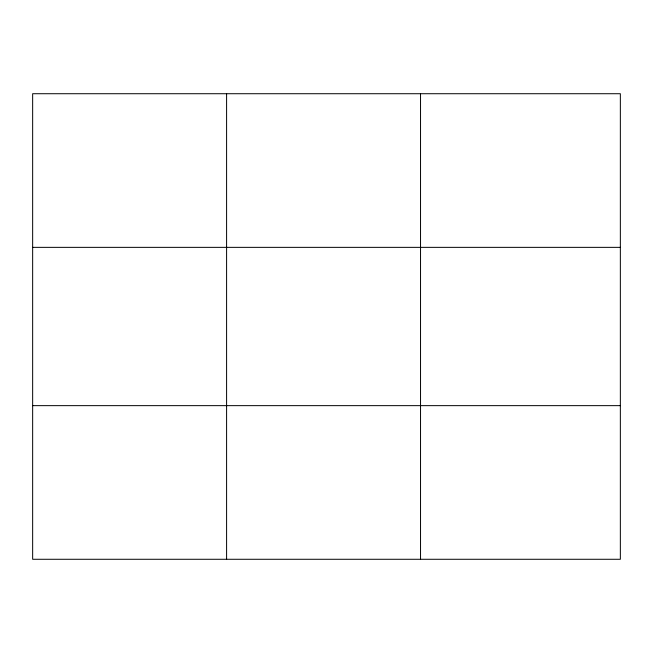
<?xml version="1.0" encoding="UTF-8"?>
<svg xmlns="http://www.w3.org/2000/svg" width="653" height="653" viewBox="0 0 653 653"><rect width="100%" height="100%" fill="white"/><g stroke="black" fill="none" stroke-linecap="round" stroke-linejoin="round"><path stroke-width="0.98" d="M226.591 559.278L226.591 93.722M420.532 559.278L420.532 93.722M620.35 247.356L620.35 93.722L32.65 93.722L32.65 559.278L620.35 559.278L620.35 247.356L32.65 247.356M32.65 405.644L620.35 405.644"/></g></svg>
